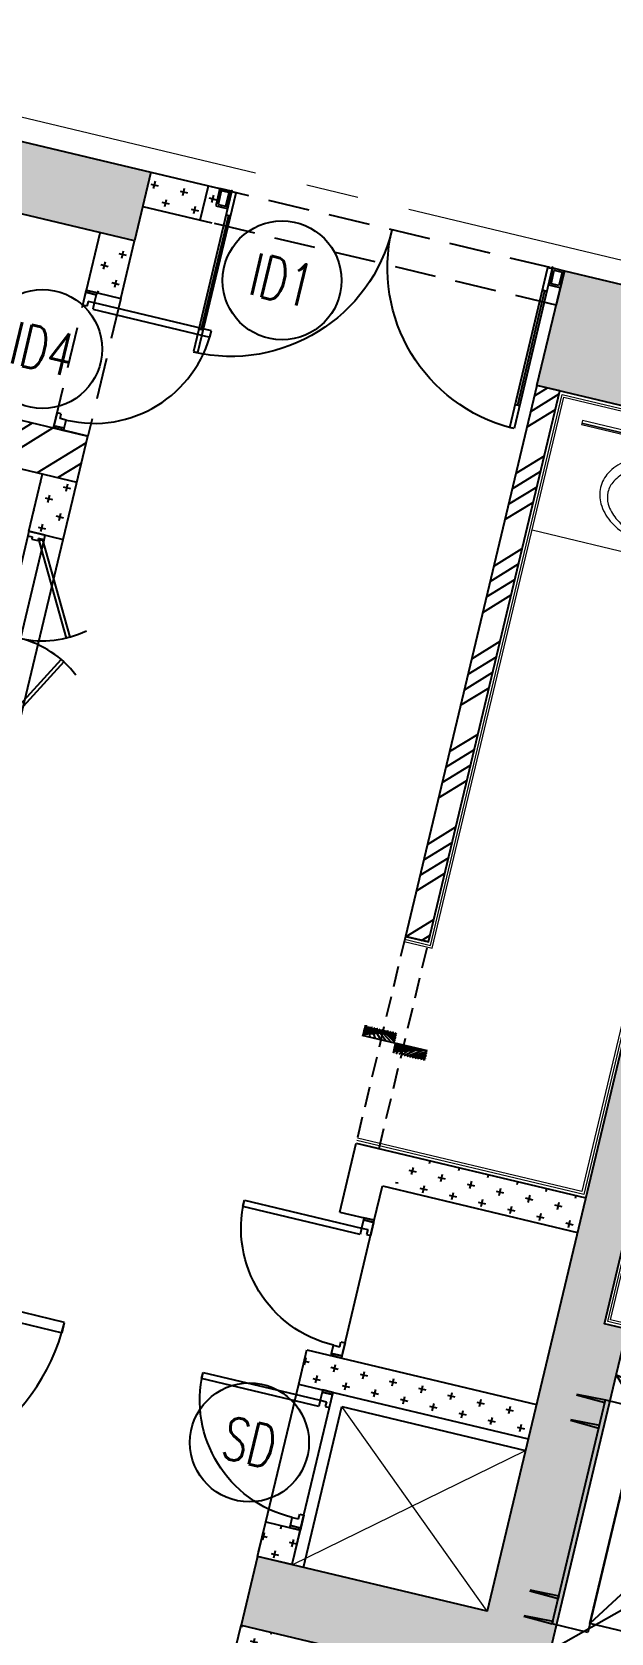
# Model space of a CAD drawing. Header units: millimetres. Extents: x 783817721 to 783927949, y 1443754877 to 1443839643.
# Drawn here: x 783898443 to 783900894, y 1443794272 to 1443801055 of the extents above; entities that cross this region are included whole.
import ezdxf
from ezdxf.enums import TextEntityAlignment as Align

# ---------------------------------------------------------------- set-up
doc = ezdxf.new("R2010")
doc.units = ezdxf.units.MM
doc.header["$LTSCALE"] = 700
for name, pattern in [('( Hidden )', [0.375, 0.25, -0.125]), ('CENTER2', [28.575000000000003, 19.05, -3.175, 3.175, -3.175]), ('HIDDEN', [9.524999999999999, 6.35, -3.175]), ('HIDDEN2', [0.1875, 0.125, -0.0625])]:
    doc.linetypes.add(name, pattern=pattern)
doc.layers.get('0').update_dxf_attribs({"linetype": 'CONTINUOUS'})
for name, color, linetype in [('A-BEAM', 8, 'HIDDEN2'), ('A-COL', 31, 'CONTINUOUS'), ('A-CUTO-ABOVE', 8, 'HIDDEN'), ('A-DOOR', 1, 'CONTINUOUS'), ('A-HATCH', 8, 'CONTINUOUS'), ('A-LINTEL', 8, 'HIDDEN2'), ('A-SERVICE', 254, 'HIDDEN'), ('A-SILL-XXX', 2, 'CONTINUOUS'), ('A-sunk', 250, 'CONTINUOUS'), ('A-TAG-DOOR', 2, 'CONTINUOUS'), ('A-TILE DROP', 8, 'CONTINUOUS'), ('A-WALL 100', 5, 'CONTINUOUS'), ('A-WALL 150', 6, 'CONTINUOUS'), ('A-WALL-XXX', 7, 'CONTINUOUS'), ('N-DOOR', 10, 'CONTINUOUS')]:
    doc.layers.add(name, color=color, linetype=linetype)
for name, color, linetype, lineweight in [('A-CUTOUT BELOW', 8, 'HIDDEN', 5), ('A-GRID', 31, 'CENTER2', 5), ('A-INT-FIXTURE', 250, 'CONTINUOUS', 9)]:
    doc.layers.add(name, color=color, linetype=linetype, lineweight=lineweight)
doc.styles.add('ROMANS', font='romans.shx')
pattern_1 = [(45, (0, 0), (-26.51650429449553, 26.51650429449553), [])]
pattern_2 = [(346.5826028830893, (783888814.2766608, 1443798714.851827), (76.50154433363684, 47.03204986568832), [31.74999999999999, -95.24999999999996]), (76.58260288308942, (783888826.0346733, 1443798695.726441), (-47.03204986568832, 76.50154433363684), [31.74999999999999, -95.24999999999997])]

# ---------------------------------------------------------------- blocks, each defined once
blk = doc.blocks.new('TILE DROPE')
at = {"layer": 'A-TILE DROP'}
h = blk.add_hatch(dxfattribs=at)
h.set_pattern_fill('ANSI31', color=256, scale=300)
h.set_pattern_definition(pattern_1)
h.paths.add_polyline_path([(5831274.573197973, 4325034.434176441), (5831198.573197973, 4325034.434176441), (5831198.573197973, 4325286.43417644), (5831274.573197973, 4325286.43417644)])
h = blk.add_hatch(dxfattribs=at)
h.set_pattern_fill('ANSI31', color=256, scale=300)
h.set_pattern_definition(pattern_1)
h.paths.add_polyline_path([(5831274.573197973, 4325034.434176441), (5831350.573197973, 4325034.434176441), (5831350.573197973, 4324782.43417644), (5831274.573197973, 4324782.43417644)])
blk.add_line((5831274.573197973, 4325286.43417644), (5831274.573197973, 4324782.43417644), dxfattribs=at)
blk = doc.blocks.new('WB 3')
for points in [[(-250, -159.1303787532275, 0.1293684893989128), (-232.3882984380486, -226.059151656857, 0.1063826227484079), (-176.7766952966363, -288.6295857728576, 0.0846107690955502), (-98.76025777096795, -327.6161080110622, 0.0737848785762292), (-2.84e-14, -342.2699136369486, 0.0737848785762384), (98.76025777097318, -327.6161080110596, 0.0846107690955502), (176.7766952966362, -288.6295857728577, 0.1063826227484126), (232.3882984380499, -226.0591516568544, 0.1293684893989083), (250, -159.1303787532276, 0.1293684893989083), (232.3882984380499, -92.20160584960092, 0.1063826227484126), (176.7766952966363, -29.63117173359757, 0.0846107690955331), (98.76025777096923, 9.355350504609588, 0.07378487857621499), (0, 24.0091561304933, 0.07378487857621699), (-98.76025777096659, 9.355350504609618, 0.08461076909554), (-176.7766952966363, -29.63117173359754, 0.1063826227484032), (-232.3882984380472, -92.20160584959558, 0.1293684893989172)], [(-215.1162790697675, -170.7582857299717, 0.1293684893988883), (-202.0226503276794, -220.5172770165973, 0.1063826227484127), (-156.1619186901664, -272.1166865883756, 0.0846107690955259), (-88.6313326874693, -305.8631992010247, 0.0737848785762556), (-2.84e-14, -319.0140996834602, 0.0737848785763097), (88.63133268752472, -305.8631992010035, 0.0846107690954658), (156.161918690165, -272.1166865883731, 0.1063826227484069), (202.0226503276794, -220.5172770166, 0.129368489398897), (215.1162790697674, -170.7582857299718, 0.12936848939889), (202.0226503276794, -120.9992944433463, 0.106382622748425), (156.1619186901598, -69.39988487156269, 0.0846107690955857), (88.63133268739261, -35.65337225889776, 0.0737848785761731), (0, -22.50247177648342, 0.0737848785761748), (-88.63133268738994, -35.65337225889243, 0.0846107690956041), (-156.1619186901651, -69.39988487156792, 0.1063826227484067), (-202.0226503276767, -120.9992944433436, 0.1293684893988953)]]:
    blk.add_lwpolyline(points, format="xyb", close=True)
for centre, radius in [((-46.51162790697671, 0), 12.7906976744186), ((0, 0), 17.44186046511628), ((46.51162790697673, 0), 12.7906976744186), ((0, -66.78325332612786), 29.06976744186046), ((0, -66.78325332612786), 20.93023255813953)]:
    blk.add_circle(centre, radius)
blk = doc.blocks.new('125')
at = {"layer": 'A-INT-FIXTURE'}
h = blk.add_hatch(dxfattribs=at)
h.set_pattern_fill('GOST_GLASS', color=256, scale=0.9999999999999971, angle=-450.0000000129981, style=0)
h.set_pattern_definition([(301.5826028437715, (342737.2138338089, 109.0669145584106), (-1.968952387688358, -8.253679573076234), [4.999999999999965, -6.999999999999957]), (301.5826028437715, (342736.7215961218, 107.0034954547882), (-1.968952387688358, -8.253679573076234), [1.999999999999988, -9.99999999999993]), (301.5826028437715, (342739.2772539258, 108.5746767520905), (-1.968952387688358, -8.253679573076234), [1.999999999999988, -9.99999999999993])])
edge = h.paths.add_edge_path()
edge.add_line((347518.2116787434, 106.0669059753418), (347518.2116793678, 112.0669059865626))
edge.add_line((347518.2116801739, 112.0669040679932), (342737.2138348148, 112.0669096066881))
edge.add_line((342737.2138339877, 112.066912651062), (342737.213833142, 106.0669135674854))
edge.add_line((342737.2138331532, 106.0669143199921), (347517.3374394581, 106.066923268834))
blk.add_line((342637.213832438, -376.2436985969543), (347618.2116808891, -376.24369597435), dxfattribs=at)
for points in [[(342515.2138274908, -2188.241365671158), (342627.2138280869, -2188.241363763809), (342627.2138344646, 211.7563169002533), (347628.2116804719, 211.7563164234161), (347628.2116802931, -1088.24369597435), (347752.2116810679, -1088.243697166443), (347752.211484015, -488.2434899806976), (349278.2136361003, -488.2434899806976)], [(343875.4200246334, -3564.24319934845), (343727.2138396502, -3564.24320101738), (343727.2138339877, -1764.243760347366)], [(343503.2138341069, -1764.243761062622), (343503.2138382196, -3064.241364717484), (342515.2138285041, -3064.241365432739)], [(342515.2138272524, -2198.241366624832), (342637.2138277888, -2198.241364240646), (342637.2138332725, 201.7563190460205), (347618.2116791606, 201.7563164234161), (347618.2116818428, -1098.243697166443), (347762.2116819024, -1098.243696212769), (347762.2115058303, -498.2434911727905), (349268.2136576772, -498.2434904575348)], [(343865.4200248718, -3554.243199825287), (343737.2138385177, -3554.243199586868), (343737.2138345838, -1754.243761062622)], [(343493.2138348222, -1754.243758916855), (343493.2138375044, -3054.241365671158), (342515.21382761, -3054.241365194321)]]:
    blk.add_lwpolyline(points, dxfattribs=at)
for points in [[(347518.2116792798, 112.0669159889221), (347518.2116800547, 124.0669157505035), (342737.2138344646, 124.0669147968292), (342737.2138344049, 112.0669162273407)], [(347518.2116793394, 106.0669181346893), (347518.2116798759, 112.0669176578522), (342737.213834703, 112.066915512085), (342737.2138329148, 106.0669157505035)]]:
    blk.add_lwpolyline(points, close=True, dxfattribs=at)
blk.add_blockref('WB 3', (343127.7127566934, 25.27975678443909), dxfattribs=at)
at = {"layer": 'A-INT-FIXTURE', "xscale": -0.5624999999999999, "yscale": 0.5624999999999999, "zscale": 0.5624999999999991, "rotation": 270.0000001612105}
blk.add_blockref('TILE DROPE', (-2090255.646161437, -3282718.195634127), dxfattribs=at)
blk = doc.blocks.new('col-2 -15')
at = {"layer": 'A-COL', "ltscale": 0.1}
h = blk.add_hatch(color=250, dxfattribs=at)
h.dxf.hatch_style = 1
h.paths.add_polyline_path([(71200.00008380413, 26550.00000214577), (68700.00008380413, 26550.00000190735), (68700.00008380413, 26850.00000214577), (71200.00008392334, 26850.00000214577)])
h = blk.add_hatch(color=250, dxfattribs=at)
h.dxf.hatch_style = 1
h.paths.add_polyline_path([(73750.00008422136, 26350.00000023842), (73950.00008416176, 26350.00000071526), (73950.00008410215, 26850.00000047684), (73000.00008410215, 26850), (73000.00008487701, 26350)])
h = blk.add_hatch(color=250, dxfattribs=at)
h.dxf.hatch_style = 1
h.paths.add_polyline_path([(74300.00008404255, 22550.00000047684), (74200.00008487701, 22550), (74200.00008380413, 24050.00000023842), (74000.00008386374, 24050.00000071526), (74000.00008422136, 21250), (73000.00008386374, 21250.00000023842), (73000.00008398294, 20950.00000071526), (73650.00008416176, 20950.00000047684), (73650.00008487701, 19150.00001358986), (73000.58801555634, 19150.00001382828), (73000.58801591396, 18850.00001358986), (73649.9999960661, 18850.00001263618), (73649.99999636412, 18050.00001263618), (73850.00008374453, 18050.00001263618), (73850.00008380413, 20950.00000071526), (74300.00008422136, 20950.00000047684)])
for points in [[(67750.00008404255, 26850.00000190735), (71200.00008392334, 26850.00000214577), (71200.00008380413, 26550.00000214577), (68700.00008380413, 26550.00000190735)], [(73750.00008374453, 26350.00000095367), (73000.00008487701, 26350), (73000.00008410215, 26850), (73950.00008410215, 26850.00000047684), (73950.00008428097, 26350.00000071526), (73750.00008422136, 26350.00000023842), (73750.00008374453, 26350.00000095367)], [(73850.00008380413, 20950.00000071526), (74300.00008422136, 20950.00000047684), (74300.00008404255, 22550.00000047684), (74200.00008487701, 22550), (74200.00008380413, 24050.00000023842), (74000.00008386374, 24050.00000071526), (74000.00008422136, 21250), (73000.00008386374, 21250.00000023842), (73000.00008398294, 20950.00000071526), (73650.00008416176, 20950.00000047684), (73650.00008487701, 19150.00001358986), (73000.58801555634, 19150.00001382828), (73000.58801591396, 18850.00001358986), (73649.9999960661, 18850.00001263618), (73649.99999636412, 18050.00001263618), (73850.00008374453, 18050.00001263618), (73850.00008380413, 20950.00000071526)]]:
    blk.add_lwpolyline(points, dxfattribs=at)
at = {"layer": 'A-GRID', "color": 1, "ltscale": 0.1}
blk.add_line((-3710.599057495594, 26949.99918985367), (95723.80444782972, 26949.99999833107), dxfattribs=at)
blk = doc.blocks.new('1000 SINGLE 1')
for p, q in [((120, 925), (75.00000000000007, 925)), ((75.00000000000007, 925), (75, 75)), ((120, 74.99999999999999), (120, 925)), ((15, -9e-16), (15, 75)), ((15, 75), (75, 75)), ((75, 75), (75, 30)), ((75, 75), (120, 74.99999999999999)), ((985, 74.99999999999993), (925, 74.99999999999993)), ((925, 74.99999999999993), (925, 29.99999999999995)), ((985, -6.03e-14), (985, 74.99999999999993)), ((75, 30), (110, 30)), ((110, 30), (110, -6.7e-15)), ((925, 29.99999999999995), (890, 29.99999999999995)), ((890, 29.99999999999995), (890, -5.45e-14)), ((110, -6.7e-15), (15, -9e-16)), ((890, -5.45e-14), (985, -6.03e-14))]:
    blk.add_line(p, q)
at = {"color": 8}
for p, q in [((0, 0), (4.6e-15, 75)), ((4.6e-15, 75), (15, 75)), ((15, 75), (15, -9e-16)), ((1000, 74.99999999999993), (985, 74.99999999999993)), ((985, 74.99999999999993), (985, -6.03e-14)), ((1000, -6.12e-14), (1000, 74.99999999999993)), ((15, -9e-16), (0, 0)), ((985, -6.03e-14), (1000, -6.12e-14))]:
    blk.add_line(p, q, dxfattribs=at)
blk.add_arc((75, 75), 850, 0, 90, dxfattribs=at)
blk = doc.blocks.new('IH')
for p, q in [((0, 71), (0, 0)), ((20, 71), (0, 71)), ((20.00000000005821, 71), (20, 46.42307692307804)), ((879.9999999999997, 71), (20.00000000005457, 71.00000000000726)), ((879.9999999999416, 71), (879.9999999999997, 46.42307692307804)), ((879.9999999999997, 71), (899.9999999999997, 71)), ((899.9999999999997, 71), (899.9999999999997, 0)), ((0, 0), (20.00000000005821, 0)), ((20, 46.42307692307804), (30, 46.42307692307804)), ((20, 0), (20, 19.61188811188913)), ((20, 19.61188811188913), (29.9999999999418, 19.61188811186002)), ((20, -7.276000000000001e-12), (882.7622377622391, 0)), ((30, 19.61188811188913), (30, 46.42307692307804)), ((879.9999999999997, 46.42307692307804), (869.9999999999999, 46.42307692310715)), ((869.9999999999999, 19.61188811191823), (869.9999999999999, 46.42307692310715)), ((879.9999999999997, 19.61188811188913), (870.0000000000581, 19.61188811188913)), ((879.9999999999997, 0), (879.9999999999997, 19.61188811188913)), ((899.9999999999997, 0), (879.9999999999416, 0))]:
    blk.add_line(p, q)
for points in [[(28.79589034966445, 51.30466307917647), (21.50000000004261, 64.41076791647633), (395.8977281855754, 272.8300355706738), (403.1936185351971, 259.7239307333738)], [(871.2041096503356, 51.30466307917318), (496.8063814648028, 259.7239307333705), (504.1022718144247, 272.8300355706703), (878.4999999999573, 64.41076791647303)]]:
    blk.add_lwpolyline(points, close=True)
at = {"color": 8}
for centre, radius, start, end in [((20.28661836110758, 64.24160370618948), 429.7158658308628, 0.9011618615983678, 39.09539754827856), ((877.9613768996456, 64.47174596385307), 428.0618258529983, 140.7770848531762, 179.1261638338901)]:
    blk.add_arc(centre, radius, start, end, dxfattribs=at)
for centre, start, end in [((23.00000000017463, 71), 0, 180), ((23.00000000017463, 71), 180, 0), ((876.9999999998253, 71), 0, 180), ((876.9999999998253, 71), 180, 0)]:
    blk.add_arc(centre, 1.5, start, end)
blk = doc.blocks.new('1.5m door')
for p, q in [((2519273.802538753, -532057.0602469444), (2519254.802445531, -532057.060246706)), ((2520631.809193015, -532057.059928894), (2520650.809286058, -532057.059928894)), ((2519254.802445531, -532554.5626847744), (2519273.802538753, -532554.5626838207)), ((2520650.809286118, -532554.562366724), (2520631.809192836, -532554.5623664856))]:
    blk.add_line(p, q)
at = {"color": 8}
for p, q in [((2519264.30249238, -532554.5626847744), (2519264.302492321, -532059.5597531796)), ((2520641.309239566, -532554.5623672009), (2520641.309239805, -532057.059928894))]:
    blk.add_line(p, q, dxfattribs=at)
for points in [[(2519254.80244565, -531959.5592625141), (2519273.802538574, -531959.5592627525), (2519273.802538812, -532654.5631742477), (2519254.802445889, -532654.5631744862)], [(2520650.809286118, -531957.0594387054), (2520631.809193254, -531957.059438467), (2520631.809193373, -532654.5628564358), (2520650.809286356, -532654.5628564358)], [(2519202.802190721, -532582.0628192425), (2519252.802435756, -532582.0628190041), (2519252.802435994, -532657.0631866455), (2519202.802190959, -532657.0631864071)], [(2519210.802230179, -532590.06285882), (2519244.802396774, -532590.06285882), (2519244.802396894, -532649.0631477833), (2519210.802229822, -532649.063147068)], [(2520702.809541166, -532582.0625011921), (2520652.809295893, -532582.0625009537), (2520652.809296191, -532657.0628685951), (2520702.809541106, -532657.0628688335)], [(2520694.809501588, -532590.0625405312), (2520660.809335351, -532590.0625402927), (2520660.809335053, -532649.0628299713), (2520694.809502006, -532649.0628299713)]]:
    blk.add_lwpolyline(points, close=True)
for centre in [(2519255.302448213, -532657.0631868839), (2520650.309283853, -532657.0628693104)]:
    blk.add_circle(centre, 2.500012250156782)
for centre, radius, start, end in [((2519251.295570612, -532658.5619997978), 701.5110091208705, 359.9182699290106, 89.71357485209845), ((2520651.416247308, -532655.5982410908), 698.6119163730591, 90.82895092805374, 180.1201294560243)]:
    blk.add_arc(centre, radius, start, end, dxfattribs=at)
blk = doc.blocks.new('TAG-DOOR-WINOW')
blk.add_circle((0, 0), 2.8)
at = {"style": 'ROMANS', "width": 0.7}
blk.add_attdef('DW', text='', height=2, dxfattribs=at).set_placement((0, 0), align=Align.MIDDLE_CENTER)
blk = doc.blocks.new('A$C3916e927')
at = {"layer": 'A-sunk', "linetype": 'ByBlock'}
h = blk.add_hatch(dxfattribs=at)
h.set_pattern_fill('ANGLE', color=256, scale=299.9999999999999, angle=13.41739708688855)
h.set_pattern_definition([(359.9999999999999, (-43469.04059976339, -21150.0005364418), (5.684341886080801e-14, 82.49999999999999), [59.99999999999998, -22.49999999999999]), (90, (-43469.04059976339, -21150.0005364418), (-82.49999999999999, 5.684341886080801e-14), [59.99999999999999, -22.5])])
edge = h.paths.add_edge_path()
edge.add_line((-1184.886869132519, 1200.005502700806), (-1184.886868996517, 898.2940765724055))
edge.add_line((-1184.886869013309, 898.2940764427185), (-614.9028480883862, 898.2941855212756))
edge.add_line((-614.9028480052948, 898.2941854000092), (-614.9028480308189, 1199.999994888739))
edge.add_line((-614.9028480052948, 1199.999995231628), (-9.151161066256464e-06, 1200.000005011961))
edge.add_line((-9.059906005859375e-06, 1200.00000500679), (2.386514097452164e-09, 2.292472345288843e-07))
edge.add_line((0, 0), (-759.6809541197581, -1.918381826726545e-06))
edge.add_line((-759.6809540390968, -1.668930053710938e-06), (-759.6809540794202, 300.2588286621254))
edge.add_line((-759.6809540987015, 300.2588286399841), (-3769.197328190174, 300.257354351438))
edge.add_line((-3769.197328269482, 300.2573540210724), (-3769.197656512646, 798.280943388042))
edge.add_line((-3769.197656452656, 798.2809431552887), (-2619.207549564235, 798.2809833760771))
edge.add_line((-2619.207549571991, 798.2809834480286), (-2619.207551835527, 1199.999980381097))
edge.add_line((-2619.207551956177, 1199.999980688095), (-1184.886869209455, 1200.005502805714))
at = {"layer": 'A-BEAM', "linetype": '( Hidden )'}
for p, q in [((-2619.207563400269, 1200.005469799042), (-2619.207532346249, 300.2579176425934)), ((-2447.93777102232, 300.2580010890961), (-2447.937802016735, 1200.005469560623))]:
    blk.add_line(p, q, dxfattribs=at)
at = {"layer": 'A-BEAM', "ltscale": 750}
for p, q in [((-2619.207532227039, 300.2578256130219), (-2619.207522034645, -0.01744627952575684)), ((-2447.937760591507, -0.01744627952575684), (-2447.93777102232, 300.2579181194305)), ((-1756.156658530235, 300.2582905292511), (-1756.156647980213, -0.01651906967163086)), ((-1584.88688659668, -0.01651930809020996), (-1584.886896729469, 300.2583830356598))]:
    blk.add_line(p, q, dxfattribs=at)
at = {"layer": 'A-CUTO-ABOVE', "linetype": 'ByBlock'}
for p, q in [((-4625.000009119511, 1199.999970197678), (-3769.197847485542, 300.2573540210724)), ((-2619.207549631596, 799.0614550113678), (-4624.999962568283, 1200.005502462387)), ((-3769.197656393051, 798.2809429168701), (-2619.207563281059, 1200.005469322205)), ((-1184.886869072914, 898.2940762042999), (-618.6677795648575, 1199.999994516373)), ((-614.9028481245041, 898.2940752506256), (-1181.121937036514, 1199.999995231628)), ((-3769.197656452656, 798.2809431552887), (-4625.000000178814, -2.956390380859375e-05)), ((-2619.207532346249, 300.2579374313354), (-4625.00000077486, 0.00997304916381836)), ((-3769.197328090668, 300.257205247879), (-2619.207522034645, -0.01744627952575684)), ((-1756.156647920609, -0.01651930809020996), (-2447.937771081924, 300.257917881012)), ((-2447.937760710716, -1.502037048339844e-05), (-1756.15665858984, 300.2583401203156)), ((-759.6809540390968, -1.668930053710938e-06), (-1584.886896848679, 300.2414968013763)), ((-1584.886886715889, -0.01651978492736816), (-759.6809540987015, 300.2588286399841))]:
    blk.add_line(p, q, dxfattribs=at)
blk = doc.blocks.new('A$C9b6d854f')
at = {"layer": 'A-SERVICE'}
for p, q in [((-5619.910323679447, 5582.678120613098), (-5495.00070297718, 5587.070969820023)), ((-5619.90976023674, 5579.678123235703), (-5495.000703573227, 5575.070971488953)), ((-5495.000703573227, 5575.070971488953), (-5495.00070297718, 5587.070969820023)), ((-4740.000703394413, 5550.003743886948), (-5340.000703334808, 4650.003742694855)), ((-5619.910324037075, 5472.044953107834), (-5495.000703513622, 5476.437800168991)), ((-5619.909760951996, 5469.044950723648), (-5495.000703632832, 5464.437801122665)), ((-5495.000703632832, 5464.437801122665), (-5495.000703513622, 5476.437800168991)), ((-5619.910323441029, 4726.387445688248), (-5495.000702559948, 4721.994596242905)), ((-5619.910322606564, 4726.327834844589), (-5495.000703275204, 4721.934986591339)), ((-5619.909760057926, 4729.387445449829), (-5495.000702857971, 4733.994596242905)), ((-5619.909759819508, 4729.327834367752), (-5495.00070220232, 4733.934984922409)), ((-5495.000702857971, 4733.994596242905), (-5495.000702559948, 4721.994596242905)), ((-5495.00070220232, 4733.934984922409), (-5495.000703275204, 4721.934986591339)), ((-5619.91032230854, 4615.75427365303), (-5495.000702917576, 4611.361427783966)), ((-5619.910323083401, 4615.694663763046), (-5495.000703215599, 4611.301817893982)), ((-5619.909760355949, 4618.754276037216), (-5495.000702321529, 4623.361426115036)), ((-5619.909760057926, 4618.694663047791), (-5495.000703036785, 4623.30181646347)), ((-5495.000702321529, 4623.361426115036), (-5495.000702917576, 4611.361427783966)), ((-5495.000703036785, 4623.30181646347), (-5495.000703215599, 4611.301817893982))]:
    blk.add_line(p, q, dxfattribs=at)
for points in [[(-5495.00070297718, 5587.070969820023), (-5340.000703334808, 5587.070969820023), (-5340.000703334808, 4611.301817893982), (-5495.00070297718, 4611.301817893982)], [(-5340.000703334808, 4650.003742694855), (-5340.000703632832, 5550.003743171692), (-4740.000703394413, 5550.003743886948), (-4740.000703036785, 4650.003745317459)]]:
    blk.add_lwpolyline(points, close=True, dxfattribs=at)
blk = doc.blocks.new('A$C3df1e9b8')
at = {"layer": 'A-SERVICE'}
blk.add_blockref('A$C9b6d854f', (75550.00305140018, -4499.950220823288), dxfattribs=at)

msp = doc.modelspace()

# ---------------------------------------------------------------- hatches: boundary and pattern name
at = {"layer": 'A-HATCH'}
h = msp.add_hatch(dxfattribs=at)
h.set_pattern_fill('CROSS', color=256, scale=9.999999999999995, angle=3.774722192838826e-05, style=0)
h.set_pattern_definition(pattern_2)
h.paths.add_polyline_path([(783895590.2883104, 1443801262.085109), (783895010.6617503, 1443801400.357228), (783894975.8553569, 1443801254.451385), (783895555.4819169, 1443801116.179266)])
h.paths.add_polyline_path([(783899237.9343821, 1443800391.925274), (783898946.1226958, 1443800461.538063), (783898864.9077786, 1443800121.091098), (783898719.0019372, 1443800155.89749), (783898672.5934119, 1443799961.356365), (783898818.4992543, 1443799926.549973), (783898911.316303, 1443800315.632219), (783899203.1279888, 1443800246.019432)])
h.paths.add_polyline_path([(783898632.8651568, 1443799148.385477), (783898486.9593142, 1443799183.191871), (783898428.948658, 1443798940.015465), (783898574.8545011, 1443798905.209072)])
h = msp.add_hatch(dxfattribs=at)
h.set_pattern_fill('ANSI32', color=256, scale=19.99999999999999, angle=3.774722192838826e-05, style=0)
h.set_pattern_definition([(31.58264065913059, (783812088.3876706, 1443708293.096645), (-99.7701511760467, 162.2842165286223), []), (31.58264065913059, (783812175.7391644, 1443708272.258614), (-99.7701511760467, 162.2842165286223), [])])
h.paths.add_polyline_path([(783898679.2736813, 1443799342.926601), (783897657.9327811, 1443799586.571355), (783897611.5242563, 1443799392.030231), (783898632.8651565, 1443799148.385476)])
h.paths.add_polyline_path([(783897150.1341171, 1443798319.827293), (783895934.2520928, 1443798609.880571), (783895887.8435682, 1443798415.339446), (783897103.7255927, 1443798125.286169)])
h.paths.add_polyline_path([(783897925.1351601, 1443796181.63334), (783895493.3711134, 1443796761.739897), (783895446.962589, 1443796567.198774), (783897878.7266359, 1443795987.092217)])
h = msp.add_hatch(dxfattribs=at)
h.set_pattern_fill('ANSI34', color=256, scale=14.99999999999999, angle=3.774722192838826e-05)
h.set_pattern_definition([(31.5826028830894, (783888814.2766608, 1443798714.851827), (-149.6550662690944, 243.4264234630107), []), (31.5826028830894, (783888879.7902707, 1443798699.223261), (-149.6550662690944, 243.4264234630107), []), (31.5826028830894, (783888945.3038807, 1443798683.594694), (-149.6550662690944, 243.4264234630107), []), (31.5826028830894, (783889010.8176364, 1443798667.966094), (-149.6550662690944, 243.4264234630107), [])])
h.paths.add_polyline_path([(783900678.2420635, 1443799534.30425), (783900580.9715018, 1443799557.508513), (783900024.0697458, 1443797223.01728), (783900121.3403078, 1443797199.813017)])
h = msp.add_hatch(dxfattribs=at)
h.set_pattern_fill('CROSS', color=256, scale=9.999999999999995, angle=3.774722192838826e-05, style=0)
h.set_pattern_definition(pattern_2)
h.paths.add_polyline_path([(783900010.3443892, 1443796301.037273), (783899975.5379959, 1443796155.13143), (783900753.7024833, 1443795969.497334), (783900788.5088766, 1443796115.403177)])
h = msp.add_hatch(dxfattribs=at)
h.set_pattern_fill('CROSS', color=256, scale=9.999999999999995, angle=3.774722192838826e-05, style=0)
h.set_pattern_definition(pattern_2)
h.paths.add_polyline_path([(783899606.9649063, 1443795472.010739), (783900579.6705253, 1443795239.968117), (783900544.8377583, 1443795093.951716), (783899572.1321391, 1443795325.994339)])
h = msp.add_hatch(dxfattribs=at)
h.set_pattern_fill('CROSS', color=256, scale=9.999999999999995, angle=3.774722192838826e-05, style=0)
h.set_pattern_definition(pattern_2)
h.paths.add_polyline_path([(783899432.3641863, 1443794742.631064), (783899578.2700272, 1443794707.824671), (783899543.4599681, 1443794561.903464), (783899397.5541271, 1443794596.709857)])
h = msp.add_hatch(dxfattribs=at)
h.set_pattern_fill('CROSS', color=256, scale=9.999999999999995, angle=3.774722192838826e-05, style=0)
h.set_pattern_definition(pattern_2)
h.paths.add_polyline_path([(783899327.9412725, 1443794304.898236), (783899473.8471158, 1443794270.091842), (783899056.1703963, 1443792519.221727), (783898910.2645532, 1443792554.028121)])

# ---------------------------------------------------------------- linework, layer by layer
msp.add_line((783899892.1422269, 1443796020.816767), (783899926.9480859, 1443796166.72036))
at = {"layer": 'A-CUTOUT BELOW'}
for p, q in [((783900370.2597421, 1443794364.667215, -1.504564988463313e-08), (783899754.5250885, 1443795231.195266, -1.504564324522891e-08)), ((783899544.0777527, 1443794561.756069, -1.504564988463844e-08), (783900532.6895822, 1443795045.561168, -1.504564322806459e-08))]:
    msp.add_line(p, q, dxfattribs=at)
at = {"layer": 'A-LINTEL', "linetype": '( Hidden )', "elevation": -1.504551567413402e-08}
for points in [[(783899189.2562714, 1443800403.53792), (783900696.9928157, 1443800043.86137), (783900662.1863364, 1443799897.955547), (783899154.4497917, 1443800257.632097)], [(783898672.5934173, 1443799961.356392), (783898818.49926, 1443799926.549999), (783898679.2736868, 1443799342.926627), (783898533.367844, 1443799377.733021)]]:
    msp.add_lwpolyline(points, close=True, dxfattribs=at)
at = {"layer": 'A-LINTEL', "elevation": -1.504551567413402e-08}
msp.add_lwpolyline([(783900121.3403085, 1443797199.813017), (783900024.0697465, 1443797223.017279), (783899815.2313862, 1443796347.582223), (783899912.5019481, 1443796324.37796)], close=True, dxfattribs=at)
at = {"layer": 'A-SILL-XXX'}
for p, q in [((783899752.870752, 1443795437.20434, -1.504564134823333e-08), (783899892.0963223, 1443796020.82771, -1.504563565731132e-08)), ((783899432.3641863, 1443794742.631064, -1.504564846175886e-08), (783899572.1585131, 1443795326.104897, -1.504564277096472e-08)), ((783899578.2700311, 1443794707.824675, -1.504564846175789e-08), (783899717.5961235, 1443795291.869427, -1.504564276672698e-08)), ((783899592.0952508, 1443794550.301332, -1.504564988463795e-08), (783899754.5250885, 1443795231.195266, -1.504564324522891e-08)), ((783899754.5250885, 1443795231.195266, -1.504564324522891e-08), (783900532.6895822, 1443795045.561168, -1.504564324522391e-08))]:
    msp.add_line(p, q, dxfattribs=at)
at = {"layer": 'A-SILL-XXX', "elevation": -1.504551567413402e-08}
msp.add_lwpolyline([(783898366.0161468, 1443798029.774041), (783898574.8545067, 1443798905.209099)], dxfattribs=at)
at = {"layer": 'A-WALL 100', "elevation": -1.504551567413402e-08}
msp.add_lwpolyline([(783900678.2420635, 1443799534.30425), (783900580.9715018, 1443799557.508513), (783900024.0697458, 1443797223.01728), (783900121.3403078, 1443797199.813017)], close=True, dxfattribs=at)
at = {"layer": 'A-WALL 150'}
for p, q in [((783898946.1227012, 1443800461.538088, -1.504559676937782e-08), (783899237.9343868, 1443800391.925301, -1.504559676937594e-08)), ((783899154.4927074, 1443800257.621568, -1.504559819210697e-08), (783899189.2991006, 1443800403.52741, -1.504559676937647e-08)), ((783898911.316308, 1443800315.632245, -1.504559819210832e-08), (783899203.3859687, 1443800245.957917, -1.504559819210644e-08)), ((783898672.593417, 1443799961.356392, -1.504560198605726e-08), (783898730.586534, 1443800204.459134, -1.504559961555796e-08)), ((783898818.4992596, 1443799926.549999, -1.504560198605632e-08), (783898876.5099018, 1443800169.726348, -3.009136978159545e-08)), ((783898672.593417, 1443799961.356392, -1.504560198605726e-08), (783898818.4992596, 1443799926.549999, -1.504560198605632e-08)), ((783898428.9486638, 1443798940.015492, -1.50456119451708e-08), (783898486.9593197, 1443799183.191897, -1.504560957395329e-08)), ((783898574.8545069, 1443798905.209099, -1.504561194516986e-08), (783898630.9593997, 1443799140.396687, -1.504560965185145e-08)), ((783898428.9492857, 1443798940.015343, -1.50456119451708e-08), (783898574.8545069, 1443798905.209099, -1.504561194516986e-08)), ((783899746.190479, 1443796055.634111, -1.504563565731219e-08), (783899815.8027289, 1443796347.443547, -1.504563281187312e-08)), ((783899815.8027289, 1443796347.443547, -1.504563281187312e-08), (783900787.9364668, 1443796115.537349, -1.504563281186687e-08)), ((783899926.9480857, 1443796166.720359, -1.504563423460268e-08), (783900753.1300734, 1443795969.631506, -1.504563423459737e-08)), ((783899746.1904795, 1443796055.634111, -1.504563565731219e-08), (783899892.0963221, 1443796020.827718, -1.504563565731125e-08)), ((783899572.1585131, 1443795326.104897, -1.504564277096472e-08), (783899606.9649065, 1443795472.01074, -1.504564134823421e-08)), ((783899606.3924879, 1443795472.144915, -1.504564134825615e-08), (783900579.0981069, 1443795240.102292, -1.50456413482499e-08)), ((783899571.5860945, 1443795326.239072, -1.504564277098666e-08), (783900544.2917136, 1443795094.19645, -1.504564277098041e-08)), ((783899397.5541271, 1443794596.709857, -1.504564988463919e-08), (783899432.3641863, 1443794742.631064, -1.504564846175886e-08)), ((783899402.224478, 1443794616.287632, -1.504564969373595e-08), (783899432.364184, 1443794742.631065, -1.504564846175886e-08)), ((783899432.3641863, 1443794742.631064, -1.504564846175886e-08), (783899578.3159317, 1443794707.813721, -1.504564846175792e-08)), ((783899432.3641863, 1443794742.631064, -1.504564846175886e-08), (783899578.2700272, 1443794707.824671, -1.504564846175793e-08)), ((783899578.2700272, 1443794707.824671, -1.504564846175793e-08), (783899543.4599681, 1443794561.903464, -1.504564988463825e-08)), ((783899548.1303205, 1443794581.481239, -1.504564969373502e-08), (783899578.2700273, 1443794707.824672, -1.504564846175792e-08)), ((783899543.4599681, 1443794561.903464, -1.504564988463825e-08), (783899397.5541271, 1443794596.709857, -1.504564988463919e-08)), ((783898910.2645535, 1443792554.028121, -1.504566980286583e-08), (783899327.9412725, 1443794304.898236, -1.504565273009976e-08))]:
    msp.add_line(p, q, dxfattribs=at)
at = {"layer": 'A-WALL-XXX'}
for p, q in [((783897657.9327862, 1443799586.571381, -1.504560767698491e-08), (783898679.2736868, 1443799342.926627, -1.504560767697835e-08)), ((783897611.5242617, 1443799392.030257, -1.504560957395892e-08), (783898632.8651621, 1443799148.385503, -1.504560957395236e-08)), ((783898630.9593997, 1443799140.396687, -1.504560965185145e-08), (783898679.2736868, 1443799342.926627, -1.504560767697835e-08))]:
    msp.add_line(p, q, dxfattribs=at)

# ---------------------------------------------------------------- block references
at = {"rotation": 346.5826028830894}
msp.add_blockref('A$C3df1e9b8', (783832476.5208341, 1443810458.170673, -1.504565083355612e-08), dxfattribs=at)
at = {"layer": 'A-COL', "rotation": 346.5826406508676}
msp.add_blockref('col-2 -15', (783823459.138127, 1443790865.826888, -1.504585143858407e-08), dxfattribs=at)
at = {"layer": 'A-DOOR', "xscale": -1, "rotation": 166.582666076379}
msp.add_blockref('1.5m door', (781325196.0418234, 1443866834.689079, -1.505064897874975e-08), dxfattribs=at)
at = {"layer": 'A-DOOR'}
for name, p, rotation in [('IH', (783898428.9492859, 1443798940.015343, -1.50456119451708e-08), 256.5826409344093), ('1000 SINGLE 1', (783897698.0143995, 1443795875.992769, -1.504564182251164e-08), 256.5826408276151)]:
    msp.add_blockref(name, p, dxfattribs=dict(at, rotation=rotation))
at = {"layer": 'A-INT-FIXTURE', "color": 9, "rotation": 346.5826406591305}
for p in [(783567362.5777526, 1443878817.987809, -1.504560363624304e-08), (783567362.577764, 1443878817.987833, -1.50456036362428e-08)]:
    msp.add_blockref('125', p, dxfattribs=at)
at = {"layer": 'A-sunk', "linetype": 'ByBlock', "rotation": 346.5826406775104}
msp.add_blockref('A$C3916e927', (783905137.6306584, 1443793124.58676, -1.504565083308913e-08), dxfattribs=at)
at = {"layer": 'A-TAG-DOOR'}
ref = msp.add_blockref('TAG-DOOR-WINOW', (783899501.3889645, 1443800002.871527, -1.504559977894296e-08), dxfattribs=dict(at, xscale=90, yscale=90, zscale=90, rotation=166.582640641149))
ref.add_attrib('DW', 'ID1', dxfattribs={"layer": '0', "color": 6, "height": 179.9999999999994, "rotation": 346.5826444062369, "style": 'ROMANS', "width": 0.7}).set_placement((783899501.3889649, 1443800002.871528, -1.504559977894295e-08), align=Align.MIDDLE_CENTER)
ref = msp.add_blockref('TAG-DOOR-WINOW', (783898486.9890473, 1443799711.835248, -1.504560469663228e-08), dxfattribs=dict(at, xscale=90, yscale=90, zscale=90, rotation=166.582640641149))
ref.add_attrib('DW', 'ID4', dxfattribs={"layer": '0', "color": 6, "height": 179.9999999999994, "rotation": 346.5826444062369, "style": 'ROMANS', "width": 0.7}).set_placement((783898486.989047, 1443799711.835248, -1.504560469663227e-08), align=Align.MIDDLE_CENTER)
ref = msp.add_blockref('TAG-DOOR-WINOW', (783899363.4673865, 1443795079.498003, -3.009136978159547e-08), dxfattribs=dict(at, xscale=89.99999999999994, yscale=89.99999999999994, zscale=89.99999999999994, rotation=166.582640694806))
ref.add_attrib('DW', 'SD', dxfattribs={"layer": '0', "color": 6, "height": 179.9999999999997, "rotation": 346.5826444062369, "style": 'ROMANS', "width": 0.6999999999999996}).set_placement((783899363.4673865, 1443795079.498003, -3.009136978159547e-08), align=Align.MIDDLE_CENTER)
at = {"layer": 'N-DOOR', "yscale": 0.5999999955369375}
for p, xscale, zscale, rotation in [((783898672.5934181, 1443799961.356391, -1.504560198605726e-08), 0.5999999955369375, 0.5999999955369375, 256.582640818641), ((783899892.1422268, 1443796020.816767, -1.504563565731125e-08), -0.5999999955369373, 0.5999999955369373, 76.5826405865639), ((783899717.538376, 1443795291.423978, -1.504564277096379e-08), -0.5999999955369373, 0.5999999955369373, 76.5826405865639)]:
    msp.add_blockref('1000 SINGLE 1', p, dxfattribs=dict(at, xscale=xscale, zscale=zscale, rotation=rotation))

doc.saveas('drawing.dxf')
